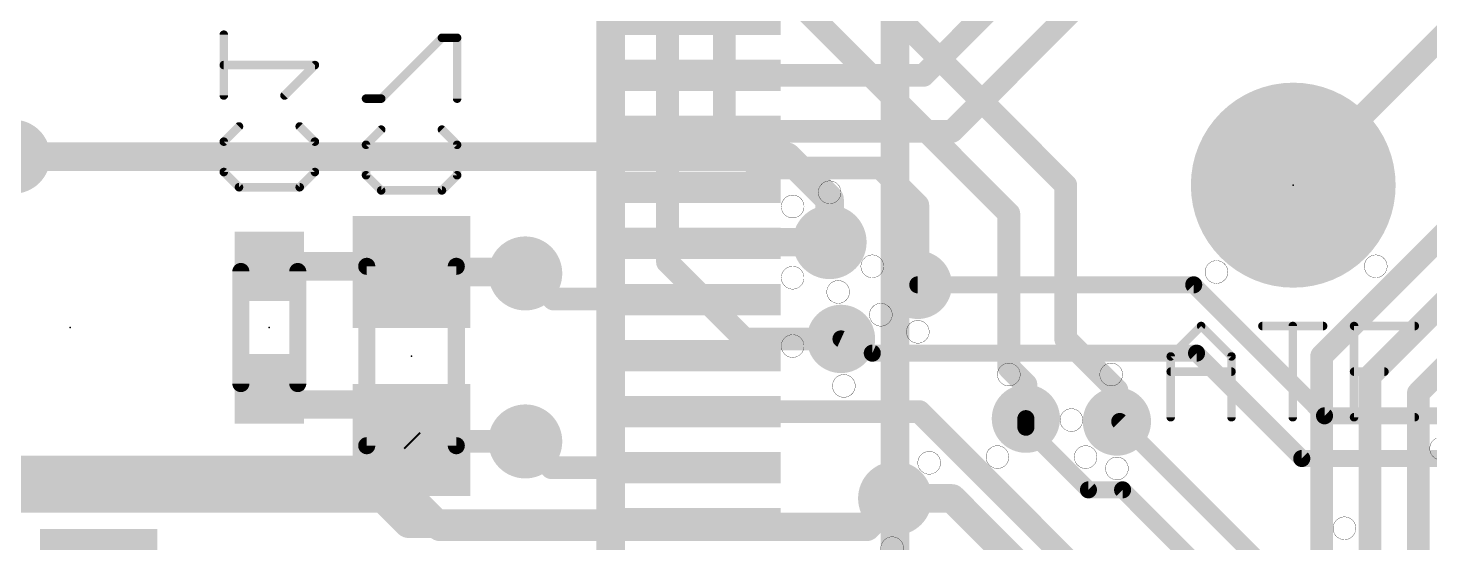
# Model space of a CAD drawing. Extents: x -18 to 144, y -21 to 125.
# Drawn here: x 30.87 to 43.38, y 67.67 to 72.27 of the extents above; entities that cross this region are included whole.
import ezdxf

# ---------------------------------------------------------------- set-up
doc = ezdxf.new("R2010")
doc.units = 0
for name, color, linetype in [('1', 22, 'CONTINUOUS'), ('114', 4, 'CONTINUOUS'), ('15', 23, 'CONTINUOUS'), ('16', 132, 'CONTINUOUS'), ('17', 1, 'CONTINUOUS'), ('18', 110, 'CONTINUOUS'), ('2', 110, 'CONTINUOUS'), ('21', 253, 'CONTINUOUS'), ('22', 251, 'CONTINUOUS'), ('23', 53, 'CONTINUOUS'), ('24', 53, 'CONTINUOUS'), ('28', 251, 'CONTINUOUS')]:
    doc.layers.add(name, color=color, linetype=linetype)

# ---------------------------------------------------------------- blocks, each defined once
blk = doc.blocks.new('ROUNDP')
at = {"const_width": 0.5}
blk.add_lwpolyline([(0, -0.25, 1), (0, 0.25, 1), (0, -0.25)], format="xyb", dxfattribs=at)
blk = doc.blocks.new('RECT')
blk.add_solid([(-0.5, -0.5), (0.5, -0.5), (-0.5, 0.5), (0.5, 0.5)])
blk = doc.blocks.new('ROUNDV')
at = {"const_width": 0.5}
blk.add_lwpolyline([(0, -0.25, 1), (0, 0.25, 1), (0, -0.25)], format="xyb", dxfattribs=at)

msp = doc.modelspace()

# ---------------------------------------------------------------- linework, layer by layer
at = {"layer": '1'}
for points, const_width in [([(40.168, 73.152), (38.862, 71.846)], 0.2032), ([(40.414, 72.644), (39.116, 71.346)], 0.2032), ([(36.8554, 71.846), (38.862, 71.846)], 0.2032), ([(36.8554, 71.346), (39.116, 71.346)], 0.2032), ([(36.8554, 70.346), (36.8674, 70.358)], 0.254), ([(36.8674, 70.358), (38.0238, 70.358)], 0.254), ([(35.306, 70.0786), (35.3314, 70.0786)], 0.254), ([(35.3314, 70.0786), (35.56, 69.85)], 0.2032), ([(41.275, 69.977), (38.8112, 69.977)], 0.1524), ([(42.4434, 68.8086), (41.275, 69.977)], 0.1524), ([(35.56, 69.85), (36.8514, 69.85)], 0.2032), ([(36.8514, 69.85), (36.8554, 69.846)], 0.254), ([(38.4048, 69.3674), (38.1254, 69.4944)], 0.1524), ([(41.3004, 69.3674), (38.4048, 69.3674)], 0.1524), ([(42.2402, 68.4276), (41.3004, 69.3674)], 0.1524), ([(36.8554, 68.846), (38.8246, 68.846)], 0.2032), ([(38.8246, 68.846), (40.7924, 66.8782)], 0.2032), ([(39.7764, 68.7832), (39.7764, 68.707)], 0.1524), ([(40.5892, 68.7578), (40.6146, 68.7578)], 0.2032), ([(45.6438, 68.8086), (42.4434, 68.8086)], 0.1524), ([(39.7764, 68.707), (40.3352, 68.1482)], 0.1524), ([(40.6146, 68.7578), (44.6278, 64.7446)], 0.1524), ([(35.54, 68.346), (35.306, 68.58)], 0.2032), ([(45.7962, 68.4276), (42.2402, 68.4276)], 0.1524), ([(36.8554, 68.346), (35.54, 68.346)], 0.2032), ([(34.036, 68.072), (28.6512, 68.072)], 0.254), ([(34.262, 67.846), (34.036, 68.072)], 0.254), ([(40.3352, 68.1482), (40.64, 68.1482)], 0.1524), ([(40.64, 68.1482), (44.2468, 64.5414)], 0.1524), ([(36.8554, 67.846), (34.262, 67.846)], 0.254)]:
    msp.add_lwpolyline(points, dxfattribs=dict(at, const_width=const_width))
for points, const_width in [([(36.8554, 71.8968, 1), (36.8554, 71.7952)], 0.1016), ([(38.8261, 71.8819, 1), (38.8979, 71.8101)], 0.1016), ([(38.862, 71.7952, 1), (38.862, 71.8968)], 0.1016), ([(36.8554, 71.3968, 1), (36.8554, 71.2952)], 0.1016), ([(39.0801, 71.3819, 1), (39.1519, 71.3101)], 0.1016), ([(39.116, 71.2952, 1), (39.116, 71.3968)], 0.1016), ([(36.8674, 70.4215, 1), (36.8674, 70.2945)], 0.127), ([(36.9123, 70.3131, 1), (36.8225, 70.4029)], 0.127), ([(38.0238, 70.2945, 1), (38.0238, 70.4215)], 0.127), ([(36.8105, 70.3909, 1), (36.9003, 70.3011)], 0.127), ([(35.306, 70.1421, 1), (35.306, 70.0151)], 0.127), ([(35.3673, 70.1145, 1), (35.2955, 70.0427)], 0.1016), ([(35.3314, 70.0151, 1), (35.3314, 70.1421)], 0.127), ([(38.8112, 70.0151, 1), (38.8112, 69.9389)], 0.0762), ([(41.3019, 70.0039, 1), (41.2481, 69.9501)], 0.0762), ([(41.275, 69.9389, 1), (41.275, 70.0151)], 0.0762), ([(35.56, 69.9008, 1), (35.56, 69.7992)], 0.1016), ([(35.5241, 69.8141, 1), (35.5959, 69.8859)], 0.1016), ([(36.8963, 69.8949, 1), (36.8065, 69.8051)], 0.127), ([(36.8105, 69.8011, 1), (36.9003, 69.8909)], 0.127), ([(36.8514, 69.7992, 1), (36.8514, 69.9008)], 0.1016), ([(38.1412, 69.5291, 1), (38.1096, 69.4597)], 0.0762), ([(38.4048, 69.4055, 1), (38.4048, 69.3293)], 0.0762), ([(38.389, 69.3327, 1), (38.4206, 69.4021)], 0.0762), ([(41.3273, 69.3943, 1), (41.2735, 69.3405)], 0.0762), ([(41.3004, 69.3293, 1), (41.3004, 69.4055)], 0.0762), ([(36.8554, 68.8968, 1), (36.8554, 68.7952)], 0.1016), ([(38.8605, 68.8819, 1), (38.7887, 68.8101)], 0.1016), ([(38.8246, 68.7952, 1), (38.8246, 68.8968)], 0.1016), ([(39.8145, 68.7832, 1), (39.7383, 68.7832)], 0.0762), ([(40.5892, 68.8086, 1), (40.5892, 68.707)], 0.1016), ([(40.6146, 68.707, 1), (40.6146, 68.8086)], 0.1016), ([(42.4434, 68.8467, 1), (42.4434, 68.7705)], 0.0762), ([(42.4165, 68.7817, 1), (42.4703, 68.8355)], 0.0762), ([(39.7383, 68.707, 1), (39.8145, 68.707)], 0.0762), ([(39.8033, 68.7339, 1), (39.7495, 68.6801)], 0.0762), ([(40.6415, 68.7847, 1), (40.5877, 68.7309)], 0.0762), ([(35.3419, 68.6159, 1), (35.2701, 68.5441)], 0.1016), ([(42.2402, 68.4657, 1), (42.2402, 68.3895)], 0.0762), ([(42.2133, 68.4007, 1), (42.2671, 68.4545)], 0.0762), ([(35.54, 68.3968, 1), (35.54, 68.2952)], 0.1016), ([(35.5041, 68.3101, 1), (35.5759, 68.3819)], 0.1016), ([(36.8554, 68.2952, 1), (36.8554, 68.3968)], 0.1016), ([(34.0809, 68.1169, 1), (33.9911, 68.0271)], 0.127), ([(34.036, 68.0085, 1), (34.036, 68.1355)], 0.127), ([(40.3352, 68.1863, 1), (40.3352, 68.1101)], 0.0762), ([(40.3083, 68.1213, 1), (40.3621, 68.1751)], 0.0762), ([(40.6669, 68.1751, 1), (40.6131, 68.1213)], 0.0762), ([(40.64, 68.1101, 1), (40.64, 68.1863)], 0.0762), ([(34.262, 67.9095, 1), (34.262, 67.7825)], 0.127), ([(34.2171, 67.8011, 1), (34.3069, 67.8909)], 0.127), ([(36.8554, 67.7825, 1), (36.8554, 67.9095)], 0.127)]:
    msp.add_lwpolyline(points, format="xyb", dxfattribs=dict(at, const_width=const_width))
at = {"layer": '114', "const_width": 0.0025}
for points in [[(38.0238, 70.7009, 1), (38.0238, 70.9041, 1), (38.0238, 70.7009)], [(37.6936, 70.5739, 1), (37.6936, 70.7771, 1), (37.6936, 70.5739)], [(38.4048, 70.0405, 1), (38.4048, 70.2437, 1), (38.4048, 70.0405)], [(42.9006, 70.0405, 1), (42.9006, 70.2437, 1), (42.9006, 70.0405)], [(37.6936, 69.9389, 1), (37.6936, 70.1421, 1), (37.6936, 69.9389)], [(41.4782, 69.9897, 1), (41.4782, 70.1929, 1), (41.4782, 69.9897)], [(38.1, 69.8119, 1), (38.1, 70.0151, 1), (38.1, 69.8119)], [(38.481, 69.6087, 1), (38.481, 69.8119, 1), (38.481, 69.6087)], [(38.8112, 69.4563, 1), (38.8112, 69.6595, 1), (38.8112, 69.4563)], [(37.6936, 69.3293, 1), (37.6936, 69.5325, 1), (37.6936, 69.3293)], [(39.624, 69.0753, 1), (39.624, 69.2785, 1), (39.624, 69.0753)], [(40.5384, 69.0753, 1), (40.5384, 69.2785, 1), (40.5384, 69.0753)], [(38.1508, 68.9737, 1), (38.1508, 69.1769, 1), (38.1508, 68.9737)], [(40.1828, 68.6689, 1), (40.1828, 68.8721, 1), (40.1828, 68.6689)], [(43.4848, 68.4149, 1), (43.4848, 68.6181, 1), (43.4848, 68.4149)], [(38.9128, 68.2879, 1), (38.9128, 68.4911, 1), (38.9128, 68.2879)], [(39.5224, 68.3387, 1), (39.5224, 68.5419, 1), (39.5224, 68.3387)], [(40.3098, 68.3387, 1), (40.3098, 68.5419, 1), (40.3098, 68.3387)], [(40.5892, 68.2371, 1), (40.5892, 68.4403, 1), (40.5892, 68.2371)], [(42.6212, 67.7037, 1), (42.6212, 67.9069, 1), (42.6212, 67.7037)], [(38.5826, 67.5259, 1), (38.5826, 67.7291, 1), (38.5826, 67.5259)]]:
    msp.add_lwpolyline(points, format="xyb", dxfattribs=at)
at = {"layer": '15'}
for points, const_width in [([(36.068, 64.516), (36.068, 86.868)], 0.254), ([(36.576, 70.1802), (36.576, 83.058)], 0.2032), ([(37.084, 71.3232), (37.084, 82.804)], 0.2032), ([(38.608, 52.07), (38.608, 82.55)], 0.254), ([(38.1, 72.898), (40.132, 70.866)], 0.2032), ([(37.592, 72.644), (39.624, 70.612)], 0.2032), ([(37.3888, 71.0184), (37.084, 71.3232)], 0.2032), ([(38.481, 71.0184), (37.3888, 71.0184)], 0.2032), ([(38.481, 71.0184), (38.8112, 70.6882)], 0.2032), ([(40.132, 70.866), (40.132, 69.4944)], 0.2032), ([(38.8112, 70.6882), (38.8112, 69.977)], 0.2032), ([(39.624, 70.612), (39.624, 69.2404)], 0.2032), ([(36.576, 70.1802), (37.2618, 69.4944)], 0.2032), ([(37.2618, 69.4944), (38.1254, 69.4944)], 0.2032), ([(40.132, 69.4944), (40.5892, 69.0372)], 0.2032), ([(39.624, 69.2404), (39.7764, 69.088)], 0.2032), ([(39.7764, 69.088), (39.7764, 68.7832)], 0.2032), ([(40.5892, 69.0372), (40.5892, 68.7578)], 0.2032)]:
    msp.add_lwpolyline(points, dxfattribs=dict(at, const_width=const_width))
at = {"layer": '15', "const_width": 0.1016}
for points in [[(37.1199, 71.3591, 1), (37.0481, 71.2873)], [(37.0332, 71.3232, 1), (37.1348, 71.3232)], [(37.3888, 71.0692, 1), (37.3888, 70.9676)], [(38.5169, 71.0543, 1), (38.4451, 70.9825)], [(38.481, 70.9676, 1), (38.481, 71.0692)], [(37.3529, 70.9825, 1), (37.4247, 71.0543)], [(40.1828, 70.866, 1), (40.0812, 70.866)], [(40.0961, 70.8301, 1), (40.1679, 70.9019)], [(38.862, 70.6882, 1), (38.7604, 70.6882)], [(38.7753, 70.6523, 1), (38.8471, 70.7241)], [(39.6748, 70.612, 1), (39.5732, 70.612)], [(39.5881, 70.5761, 1), (39.6599, 70.6479)], [(36.6119, 70.2161, 1), (36.5401, 70.1443)], [(36.5252, 70.1802, 1), (36.6268, 70.1802)], [(38.7604, 69.977, 1), (38.862, 69.977)], [(37.2618, 69.5452, 1), (37.2618, 69.4436)], [(37.2259, 69.4585, 1), (37.2977, 69.5303)], [(38.1254, 69.4436, 1), (38.1254, 69.5452)], [(40.1679, 69.5303, 1), (40.0961, 69.4585)], [(40.0812, 69.4944, 1), (40.1828, 69.4944)], [(39.6599, 69.2763, 1), (39.5881, 69.2045)], [(39.5732, 69.2404, 1), (39.6748, 69.2404)], [(39.8272, 69.088, 1), (39.7256, 69.088)], [(39.7405, 69.0521, 1), (39.8123, 69.1239)], [(40.64, 69.0372, 1), (40.5384, 69.0372)], [(40.5533, 69.0013, 1), (40.6251, 69.0731)], [(39.7256, 68.7832, 1), (39.8272, 68.7832)], [(40.5384, 68.7578, 1), (40.64, 68.7578)]]:
    msp.add_lwpolyline(points, format="xyb", dxfattribs=at)
at = {"layer": '16'}
for points, const_width in [([(37.6428, 71.12), (30.734, 71.12)], 0.254), ([(38.0238, 70.739), (37.6428, 71.12)], 0.254), ([(38.0238, 70.358), (38.0238, 70.739)], 0.254), ([(33.02, 70.1421), (34.2399, 70.1421)], 0.254), ([(34.2399, 70.1421), (34.29, 70.092)], 0.254), ([(34.29, 70.092), (35.2926, 70.092)], 0.254), ([(35.2926, 70.092), (35.306, 70.0786)], 0.254), ([(33.02, 69.0499), (33.0581, 69.0499)], 0.254), ([(33.0581, 69.0499), (33.1978, 68.9102)], 0.254), ([(33.1978, 68.9102), (33.9718, 68.9102)], 0.254), ([(33.9718, 68.9102), (34.29, 68.592)], 0.254), ([(34.302, 68.58), (34.29, 68.592)], 0.2032), ([(35.306, 68.58), (34.302, 68.58)], 0.2032), ([(39.116, 68.072), (38.608, 68.072)], 0.254), ([(40.6146, 66.5734), (39.116, 68.072)], 0.254)]:
    msp.add_lwpolyline(points, dxfattribs=dict(at, const_width=const_width))
for points, const_width in [([(37.6877, 71.1649, 1), (37.5979, 71.0751)], 0.127), ([(37.6428, 71.0565, 1), (37.6428, 71.1835)], 0.127), ([(38.0873, 70.739, 1), (37.9603, 70.739)], 0.127), ([(37.9789, 70.6941, 1), (38.0687, 70.7839)], 0.127), ([(37.9603, 70.358, 1), (38.0873, 70.358)], 0.127), ([(33.02, 70.2056, 1), (33.02, 70.0786)], 0.127), ([(34.2848, 70.187, 1), (34.195, 70.0972)], 0.127), ([(34.2399, 70.0786, 1), (34.2399, 70.2056)], 0.127), ([(34.29, 70.1555, 1), (34.29, 70.0285)], 0.127), ([(34.2451, 70.0471, 1), (34.3349, 70.1369)], 0.127), ([(35.3375, 70.1369, 1), (35.2477, 70.0471)], 0.127), ([(35.2611, 70.0337, 1), (35.3509, 70.1235)], 0.127), ([(35.2926, 70.0285, 1), (35.2926, 70.1555)], 0.127), ([(33.02, 69.1134, 1), (33.02, 68.9864)], 0.127), ([(33.103, 69.0948, 1), (33.0132, 69.005)], 0.127), ([(33.0581, 68.9864, 1), (33.0581, 69.1134)], 0.127), ([(33.1978, 68.9737, 1), (33.1978, 68.8467)], 0.127), ([(33.1529, 68.8653, 1), (33.2427, 68.9551)], 0.127), ([(34.0167, 68.9551, 1), (33.9269, 68.8653)], 0.127), ([(33.9718, 68.8467, 1), (33.9718, 68.9737)], 0.127), ([(34.2451, 68.5471, 1), (34.3349, 68.6369)], 0.127), ([(34.3259, 68.6279, 1), (34.2541, 68.5561)], 0.1016), ([(34.302, 68.6308, 1), (34.302, 68.5292)], 0.1016), ([(34.2661, 68.5441, 1), (34.3379, 68.6159)], 0.1016), ([(35.306, 68.5292, 1), (35.306, 68.6308)], 0.1016), ([(38.608, 68.1355, 1), (38.608, 68.0085)], 0.127), ([(39.1609, 68.1169, 1), (39.0711, 68.0271)], 0.127), ([(39.116, 68.0085, 1), (39.116, 68.1355)], 0.127)]:
    msp.add_lwpolyline(points, format="xyb", dxfattribs=dict(at, const_width=const_width))
at = {"layer": '2'}
for points, const_width in [([(42.164, 70.866), (43.942, 72.644)], 0.2032), ([(42.418, 69.342), (44.4246, 71.3486)], 0.2032), ([(42.8498, 69.1642), (44.6024, 70.9168)], 0.2032), ([(43.2816, 69.0118), (44.7548, 70.485)], 0.2032), ([(42.418, 58.42), (42.418, 69.342)], 0.2032), ([(42.8498, 58.1914), (42.8498, 69.1642)], 0.2032), ([(43.2816, 57.9374), (43.2816, 69.0118)], 0.2032), ([(34.036, 68.326), (29.972, 68.326)], 0.254), ([(34.544, 67.818), (34.036, 68.326)], 0.254), ([(38.608, 68.072), (38.354, 67.818)], 0.254), ([(38.354, 67.818), (34.544, 67.818)], 0.254)]:
    msp.add_lwpolyline(points, dxfattribs=dict(at, const_width=const_width))
for points, const_width in [([(42.1281, 70.9019, 1), (42.1999, 70.8301)], 0.1016), ([(42.4688, 69.342, 1), (42.3672, 69.342)], 0.1016), ([(42.3821, 69.3779, 1), (42.4539, 69.3061)], 0.1016), ([(42.9006, 69.1642, 1), (42.799, 69.1642)], 0.1016), ([(42.8139, 69.2001, 1), (42.8857, 69.1283)], 0.1016), ([(43.3324, 69.0118, 1), (43.2308, 69.0118)], 0.1016), ([(43.2457, 69.0477, 1), (43.3175, 68.9759)], 0.1016), ([(34.0809, 68.3709, 1), (33.9911, 68.2811)], 0.127), ([(34.036, 68.2625, 1), (34.036, 68.3895)], 0.127), ([(38.6529, 68.0271, 1), (38.5631, 68.1169)], 0.127), ([(34.544, 67.8815, 1), (34.544, 67.7545)], 0.127), ([(34.4991, 67.7731, 1), (34.5889, 67.8629)], 0.127), ([(38.3091, 67.8629, 1), (38.3989, 67.7731)], 0.127), ([(38.354, 67.7545, 1), (38.354, 67.8815)], 0.127)]:
    msp.add_lwpolyline(points, format="xyb", dxfattribs=dict(at, const_width=const_width))
at = {"layer": '21', "const_width": 0.0762}
for points in [[(41.0701, 69.3382), (41.3412, 69.6094)], [(41.3412, 69.6094), (41.6124, 69.3382)], [(41.8886, 69.6094), (42.431, 69.6094)], [(42.1598, 68.7959), (42.1598, 69.6094)], [(43.2495, 69.6094), (42.7072, 69.6094)], [(42.7072, 69.6094), (42.7072, 68.7959)], [(41.0701, 68.7959), (41.0701, 69.3382)], [(41.6124, 69.3382), (41.6124, 68.7959)], [(41.0701, 69.2026), (41.6124, 69.2026)], [(42.7072, 69.2026), (42.9784, 69.2026)], [(42.7072, 68.7959), (43.2495, 68.7959)]]:
    msp.add_lwpolyline(points, dxfattribs=at)
at = {"layer": '21', "const_width": 0.0381}
for points in [[(41.3547, 69.6229, 1), (41.3277, 69.5959)], [(41.3547, 69.5959, 1), (41.3277, 69.6229)], [(41.8886, 69.6284, 1), (41.8886, 69.5903)], [(42.1788, 69.6094, 1), (42.1407, 69.6094)], [(42.431, 69.5903, 1), (42.431, 69.6284)], [(42.7072, 69.6284, 1), (42.7072, 69.5903)], [(42.7263, 69.6094, 1), (42.6882, 69.6094)], [(43.2495, 69.5903, 1), (43.2495, 69.6284)], [(41.0891, 69.3382, 1), (41.051, 69.3382)], [(41.0566, 69.3517, 1), (41.0835, 69.3248)], [(41.6314, 69.3382, 1), (41.5933, 69.3382)], [(41.5989, 69.3248, 1), (41.6259, 69.3517)], [(41.0701, 69.2217, 1), (41.0701, 69.1836)], [(41.6124, 69.1836, 1), (41.6124, 69.2217)], [(42.7072, 69.2217, 1), (42.7072, 69.1836)], [(42.9784, 69.1836, 1), (42.9784, 69.2217)], [(41.051, 68.7959, 1), (41.0891, 68.7959)], [(41.5933, 68.7959, 1), (41.6314, 68.7959)], [(42.1407, 68.7959, 1), (42.1788, 68.7959)], [(42.7072, 68.8149, 1), (42.7072, 68.7769)], [(42.6882, 68.7959, 1), (42.7263, 68.7959)], [(43.2495, 68.7769, 1), (43.2495, 68.8149)]]:
    msp.add_lwpolyline(points, format="xyb", dxfattribs=at)
at = {"layer": '22', "const_width": 0.1524}
for points in [[(32.766, 69.096), (32.766, 70.096)], [(33.274, 70.096), (33.274, 69.096)], [(33.89, 68.542), (33.89, 70.142)], [(33.89, 70.142), (34.69, 70.142)], [(34.69, 70.142), (34.69, 68.542)], [(34.69, 68.542), (33.89, 68.542)]]:
    msp.add_lwpolyline(points, dxfattribs=at)
at = {"layer": '22', "const_width": 0.0762}
for points in [[(32.8041, 70.096, 1), (32.7279, 70.096)], [(33.3121, 70.096, 1), (33.2359, 70.096)], [(33.9281, 70.142, 1), (33.8519, 70.142)], [(33.89, 70.1801, 1), (33.89, 70.1039)], [(34.7281, 70.142, 1), (34.6519, 70.142)], [(34.69, 70.1039, 1), (34.69, 70.1801)], [(32.7279, 69.096, 1), (32.8041, 69.096)], [(33.2359, 69.096, 1), (33.3121, 69.096)], [(33.89, 68.5801, 1), (33.89, 68.5039)], [(34.69, 68.5039, 1), (34.69, 68.5801)], [(33.8519, 68.542, 1), (33.9281, 68.542)], [(34.6519, 68.542, 1), (34.7281, 68.542)]]:
    msp.add_lwpolyline(points, format="xyb", dxfattribs=at)
at = {"layer": '23'}
for p in [(42.164, 70.866), (31.242, 69.596)]:
    msp.add_point(p, dxfattribs=at)
at = {"layer": '24'}
for p in [(33.02, 69.596), (34.29, 69.342)]:
    msp.add_point(p, dxfattribs=at)
at = {"layer": '28', "const_width": 0.0381}
for points in [[(32.6326, 72.2084, 1), (32.5945, 72.2084)], [(34.5615, 72.1992, 1), (34.5615, 72.1611)], [(34.575, 72.1667, 1), (34.548, 72.1936)], [(34.7161, 72.1801, 1), (34.678, 72.1801)], [(34.6971, 72.1611, 1), (34.6971, 72.1992)], [(32.6136, 71.9563, 1), (32.6136, 71.9182)], [(33.4406, 71.9238, 1), (33.4136, 71.9507)], [(33.4271, 71.9182, 1), (33.4271, 71.9563)], [(32.5945, 71.6661, 1), (32.6326, 71.6661)], [(33.1425, 71.6796, 1), (33.1694, 71.6526)], [(33.8836, 71.6569, 1), (33.8836, 71.6188)], [(34.0057, 71.6513, 1), (34.0327, 71.6243)], [(34.0192, 71.6188, 1), (34.0192, 71.6569)], [(34.678, 71.6378, 1), (34.7161, 71.6378)], [(32.7627, 71.3764, 1), (32.7357, 71.4033)], [(33.305, 71.4033, 1), (33.278, 71.3764)], [(34.0327, 71.3481, 1), (34.0057, 71.375)], [(34.575, 71.375, 1), (34.548, 71.3481)], [(32.6326, 71.2543, 1), (32.5945, 71.2543)], [(32.6001, 71.2677, 1), (32.6271, 71.2408)], [(33.4461, 71.2543, 1), (33.408, 71.2543)], [(33.4136, 71.2408, 1), (33.4406, 71.2677)], [(33.8701, 71.2394, 1), (33.8971, 71.2125)], [(33.9027, 71.226, 1), (33.8646, 71.226)], [(34.7161, 71.226, 1), (34.678, 71.226)], [(34.6836, 71.2125, 1), (34.7106, 71.2394)], [(32.5945, 70.9831, 1), (32.6326, 70.9831)], [(32.6271, 70.9966, 1), (32.6001, 70.9696)], [(33.408, 70.9831, 1), (33.4461, 70.9831)], [(33.4406, 70.9696, 1), (33.4136, 70.9966)], [(33.8971, 70.9683, 1), (33.8701, 70.9413)], [(34.7106, 70.9413, 1), (34.6836, 70.9683)], [(32.7492, 70.8666, 1), (32.7492, 70.8285)], [(32.7357, 70.8341, 1), (32.7627, 70.861)], [(33.278, 70.861, 1), (33.305, 70.8341)], [(33.2915, 70.8285, 1), (33.2915, 70.8666)], [(33.8646, 70.9548, 1), (33.9027, 70.9548)], [(34.678, 70.9548, 1), (34.7161, 70.9548)], [(34.0192, 70.8383, 1), (34.0192, 70.8002)], [(34.0057, 70.8058, 1), (34.0327, 70.8327)], [(34.548, 70.8327, 1), (34.575, 70.8058)], [(34.5615, 70.8002, 1), (34.5615, 70.8383)]]:
    msp.add_lwpolyline(points, format="xyb", dxfattribs=at)
at = {"layer": '28', "const_width": 0.0762}
for points in [[(32.6136, 71.6661), (32.6136, 72.2084)], [(34.5615, 72.1801), (34.0192, 71.6378)], [(34.6971, 72.1801), (34.5615, 72.1801)], [(34.6971, 71.6378), (34.6971, 72.1801)], [(33.4271, 71.9373), (32.6136, 71.9373)], [(33.1559, 71.6661), (33.4271, 71.9373)], [(34.0192, 71.6378), (33.8836, 71.6378)], [(32.6136, 71.2543), (32.7492, 71.3899)], [(33.2915, 71.3899), (33.4271, 71.2543)], [(33.8836, 71.226), (34.0192, 71.3616)], [(34.5615, 71.3616), (34.6971, 71.226)], [(32.6136, 70.9831), (32.6136, 71.2543)], [(33.4271, 71.2543), (33.4271, 70.9831)], [(33.8836, 70.9548), (33.8836, 71.226)], [(34.6971, 71.226), (34.6971, 70.9548)], [(32.7492, 70.8475), (32.6136, 70.9831)], [(33.4271, 70.9831), (33.2915, 70.8475)], [(34.0192, 70.8192), (33.8836, 70.9548)], [(34.6971, 70.9548), (34.5615, 70.8192)], [(33.2915, 70.8475), (32.7492, 70.8475)], [(34.5615, 70.8192), (34.0192, 70.8192)]]:
    msp.add_lwpolyline(points, dxfattribs=at)

# ---------------------------------------------------------------- block references
at = {"layer": '1', "xscale": 0.2794, "yscale": 1.462, "rotation": 270}
for p in [(36.8554, 72.346), (36.8554, 71.846), (36.8554, 71.346), (36.8554, 70.846), (36.8554, 70.346), (36.8554, 69.846), (36.8554, 69.346), (36.8554, 68.846), (36.8554, 68.346), (36.8554, 67.846)]:
    msp.add_blockref('RECT', p, dxfattribs=at)
at = {"layer": '16', "yscale": 1.05, "rotation": 90}
for p in [(34.29, 70.092), (34.29, 68.592), (31.496, 67.298)]:
    msp.add_blockref('RECT', p, dxfattribs=at)
at = {"layer": '16', "xscale": 0.62, "yscale": 0.62, "rotation": 90}
for p in [(33.02, 70.1421), (33.02, 69.0499)]:
    msp.add_blockref('RECT', p, dxfattribs=at)
at = {"layer": '17'}
for xscale, yscale in [(1.8288, 1.8288), (1.8288, 1.8288), (1.6002, 1.6002), (1.6002, 1.6002)]:
    msp.add_blockref('ROUNDP', (42.164, 70.866), dxfattribs=dict(at, xscale=xscale, yscale=yscale))
at = {"layer": '18'}
for p, xscale, yscale in [((30.734, 71.12), 0.6604, 0.6604), ((30.734, 71.12), 0.6604, 0.6604), ((38.0238, 70.358), 0.6604, 0.6604), ((38.0238, 70.358), 0.6604, 0.6604), ((35.306, 70.0786), 0.6604, 0.6604), ((35.306, 70.0786), 0.6604, 0.6604), ((38.8112, 69.977), 0.6096, 0.6096), ((38.8112, 69.977), 0.6096, 0.6096), ((38.1254, 69.4944), 0.6096, 0.6096), ((38.1254, 69.4944), 0.6096, 0.6096), ((39.7764, 68.7832), 0.6096, 0.6096), ((39.7764, 68.7832), 0.6096, 0.6096), ((40.5892, 68.7578), 0.6096, 0.6096), ((40.5892, 68.7578), 0.6096, 0.6096), ((35.306, 68.58), 0.6604, 0.6604), ((35.306, 68.58), 0.6604, 0.6604), ((38.608, 68.072), 0.6604, 0.6604), ((38.608, 68.072), 0.6604, 0.6604)]:
    msp.add_blockref('ROUNDV', p, dxfattribs=dict(at, xscale=xscale, yscale=yscale))

doc.saveas('drawing.dxf')
